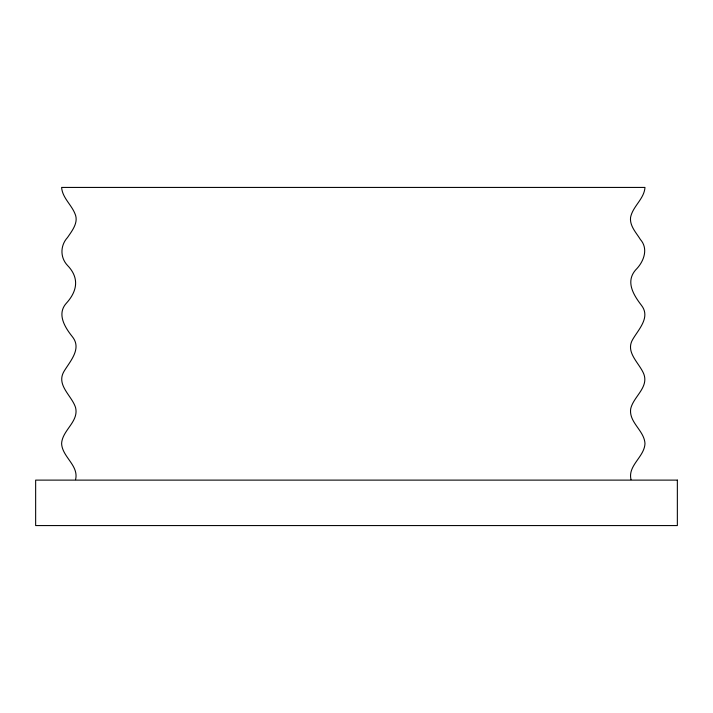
<?xml version="1.0" encoding="UTF-8"?>
<svg xmlns="http://www.w3.org/2000/svg" width="713" height="713" viewBox="0 0 713 713"><rect width="100%" height="100%" fill="white"/><g stroke="black" fill="none" stroke-linecap="round" stroke-linejoin="round"><path stroke-width="1.07" d="M75.569 479.635C79.063 465.5 62.236 457.033 61.612 443.602C62.236 430.162 79.09 421.686 75.56 407.542C71.835 395.679 56.113 385.207 63.831 371.678C69.981 361.277 82.262 348.675 72.218 336.527C64.776 327.187 56.523 313.782 66.55 303.007C77.378 291.011 79.446 277.767 67.548 265.486C59.963 257.491 60.204 245.459 67.548 237.465C72.236 230.566 79.018 222.189 74.856 213.445C71.157 204.426 62.343 197.59 61.612 187.43L644.98 187.43C644.16 199.043 632.752 206.271 630.559 217.447C629.597 226.03 636.219 232.652 640.363 239.461C648.322 248.382 644.195 260.575 637.003 268.48C624.704 280.592 633.064 294.469 641.593 305.512C650.621 317.383 638.634 329.299 632.805 339.281C624.882 352.356 639.579 363.051 643.928 374.307C648.661 387.827 633.313 396.749 630.684 408.888C628.777 422.497 644.32 430.518 644.98 443.602C644.365 457.033 627.529 465.5 631.023 479.635M677.35 480.116L35.65 480.116L35.65 525.57L677.35 525.57L677.35 480.116"/></g></svg>
